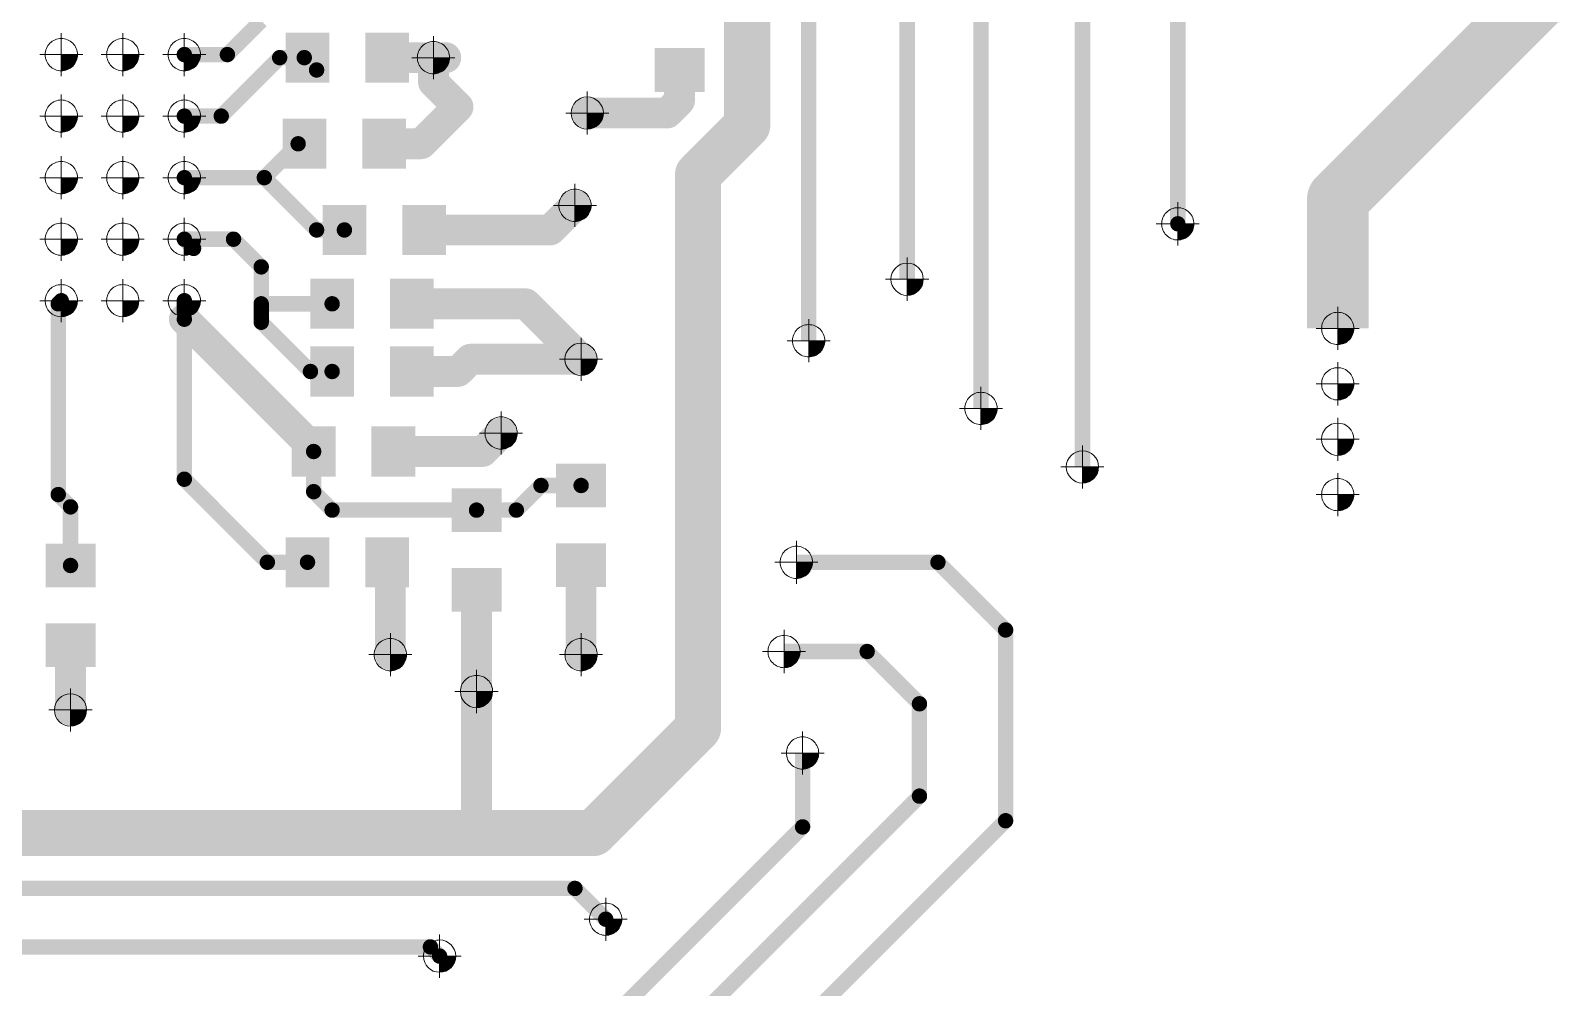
# Paper-space layout 'Layout1' of a CAD drawing. Header units: millimetres. Extents: x 0 to 841, y 0 to 594.
# Drawn here: x 455.56 to 505.17, y 156.51 to 187.61 of the extents above; entities that cross this region are included whole.
import ezdxf

# ---------------------------------------------------------------- set-up
doc = ezdxf.new("R2010")
doc.units = ezdxf.units.MM
for name, color, linetype in [('BottomLayer', 5, 'Continuous'), ('PDF _Геометрия', 7, 'Continuous'), ('PDF _Сплошная заливка', 7, 'Continuous')]:
    doc.layers.add(name, color=color, linetype=linetype)

psp = doc.layouts.get("Layout1")

# ---------------------------------------------------------------- hatches: boundary and pattern name
at = {"layer": 'PDF _Сплошная заливка', "transparency": 33554559}
for points in [[(457.0840673196012, 186.8247235328296, -0.1989191050336892), (456.9303285223136, 186.4534644451457), (456.9303285222263, 186.4534644452548, -0.1988800809289491), (456.5591399893706, 186.2997256477271), (456.5591399893706, 186.2997256478663), (456.5591399893706, 186.2997256478663), (456.5591399893706, 186.8247235328296), (456.5591399893706, 186.8247235328296)], [(459.084082780571, 186.8247221217286, -0.1989057183705496), (458.9302734283478, 186.4534630342629), (458.9302734284352, 186.4534630341601, -0.1988800822397079), (458.5590848956213, 186.2997242366324), (458.5590848956213, 186.2997242367716), (458.5590848956213, 186.2997242367716), (458.5590848956213, 186.8247221217286), (458.5590848956213, 186.8247221217286)], [(461.0840276868234, 186.8247221217286, -0.1987974347982191), (460.9302888892739, 186.4534630343066), (460.930288889434, 186.4534630341601, -0.1988982047938561), (460.5590298018301, 186.2997242370126), (460.5590298018301, 186.2997242367716), (460.5590298018301, 186.2997242367716), (460.5590298018301, 186.8247221217286), (460.5590298018301, 186.8247221217286)], [(469.1839245000933, 186.7246888934993, -0.4142084405988172), (468.6589266151436, 186.1996910088561), (468.6589266151436, 186.1996910085424), (468.6589266151436, 186.1996910085424), (468.6589266151436, 186.7246888934993), (468.6589266151436, 186.7246888934993)], [(457.0840673196012, 184.8247123051357, -0.4142137099142685), (456.5591399893706, 184.2997849750433), (456.5591399893706, 184.299784974926), (456.5591399893706, 184.299784974926), (456.5591399893706, 184.8247123051357), (456.5591399893706, 184.8247123051357)], [(459.084082780571, 184.8247108940419, -0.4141858732510322), (458.5590848956213, 184.2997835640369), (458.5590848956213, 184.2997835638322), (458.5590848956213, 184.2997835638322), (458.5590848956213, 184.8247108940419), (458.5590848956213, 184.8247108940419)], [(461.0840276868234, 184.8247108940419, -0.1988800822881388), (460.9302888894485, 184.453522361178), (460.930288889434, 184.4535223612135, -0.1990198699719453), (460.5590298018301, 184.2997835639341), (460.5590298018301, 184.2997835638322), (460.5590298018301, 184.2997835638322), (460.5590298018301, 184.8247108940419), (460.5590298018301, 184.8247108940419)], [(474.1836456561773, 184.9243003328999, -0.4141580436850159), (473.6586477712131, 184.3993024480957), (473.6586477712131, 184.3993024479429), (473.6586477712131, 184.3993024479429), (473.6586477712131, 184.9243003328999), (473.6586477712131, 184.9243003328999)], [(457.0840673196012, 182.82477163219, -0.4142362713113096), (456.5591399893706, 182.2997737474076), (456.5591399893706, 182.299773747233), (456.5591399893706, 182.299773747233), (456.5591399893706, 182.82477163219), (456.5591399893706, 182.82477163219)], [(459.084082780571, 182.8247702210953, -0.4142084407749645), (458.5590848956213, 182.2997723363139), (458.5590848956213, 182.2997723361383), (458.5590848956213, 182.2997723361383), (458.5590848956213, 182.8247702210953), (458.5590848956213, 182.8247702210953)], [(461.0840276868234, 182.8247702210953, -0.1988478175909254), (460.9302888892284, 182.4535111337097), (460.930288889434, 182.4535111335196, -0.1988982048396335), (460.5590298018301, 182.299772336182), (460.5590298018301, 182.2997723361383), (460.5590298018301, 182.2997723361383), (460.5590298018301, 182.8247702210953), (460.5590298018301, 182.8247702210953)], [(473.7838824501409, 181.9247907800097, -0.1988478173843441), (473.6301436526369, 181.5535316925294), (473.6301436527533, 181.5535316924276, -0.1988982039308547), (473.2588845651621, 181.3997928950972), (473.2588845651621, 181.3997928950381), (473.2588845651621, 181.3997928950381), (473.2588845651621, 181.9247907800097), (473.2588845651621, 181.9247907800097)], [(493.3837094158675, 181.3247917861032, -0.4142084407603148), (492.8587115308887, 180.7997939010153), (492.8587115308887, 180.7997939011326), (492.8587115308887, 180.7997939011326), (492.8587115308887, 181.3247917861032), (492.8587115308887, 181.3247917861032)], [(457.0840673196012, 180.8247702821706, -0.1990017660137054), (456.9303285221827, 180.4535817493794), (456.9303285222263, 180.4535817493358, -0.1989883848204103), (456.5591399893706, 180.2997723972063), (456.5591399893706, 180.2997723971991), (456.5591399893706, 180.2997723971991), (456.5591399893706, 180.8247702821706), (456.5591399893706, 180.8247702821706)], [(459.084082780571, 180.8247688710759, -0.1989883856282071), (458.9302734283769, 180.453580338322), (458.9302734284352, 180.4535803382338, -0.1989883857774217), (458.5590848956213, 180.2997709863018), (458.5590848956213, 180.2997709861044), (458.5590848956213, 180.2997709861044), (458.5590848956213, 180.8247688710759), (458.5590848956213, 180.8247688710759)], [(461.0840276868234, 180.8247688710759, -0.1988800820527127), (460.9302888895213, 180.4535803381465), (460.930288889434, 180.4535803382338, -0.1990065127329903), (460.5590298018301, 180.2997709861271), (460.5590298018301, 180.2997709861044), (460.5590298018301, 180.2997709861044), (460.5590298018301, 180.8247688710759), (460.5590298018301, 180.8247688710759)], [(484.5837683861096, 179.5248223207033, -0.4142588360175092), (484.0587705011599, 178.9998244355417), (484.0587705011599, 178.9998244357463), (484.0587705011599, 178.9998244357463), (484.0587705011599, 179.5248223207033), (484.0587705011599, 179.5248223207033)], [(457.0840673196012, 178.8248296092239, -0.4142362712758887), (456.5591399893706, 178.2998317237922), (456.5591399893706, 178.2998317242524), (456.5591399893706, 178.2998317242524), (456.5591399893706, 178.8248296092239), (456.5591399893706, 178.8248296092239)], [(459.084082780571, 178.8248281981293, -0.4142084403071853), (458.5590848956213, 178.2998303129313), (458.5590848956213, 178.2998303131577), (458.5590848956213, 178.2998303131577), (458.5590848956213, 178.8248281981293), (458.5590848956213, 178.8248281981293)], [(461.0840276868234, 178.8248281981293, -0.1988478166604887), (460.9302888892885, 178.4535691106636), (460.930288889434, 178.4535691105472, -0.1988982046828557), (460.5590298018301, 178.299830313195), (460.5590298018301, 178.2998303131577), (460.5590298018301, 178.2998303131577), (460.5590298018301, 178.8248281981293), (460.5590298018301, 178.8248281981293)], [(498.5835943939524, 177.9248261795198, -0.4142588360712859), (498.0585965089881, 177.3998282945483), (498.0585965089881, 177.3998282945628), (498.0585965089881, 177.3998282945628), (498.0585965089881, 177.9248261795198), (498.0585965089881, 177.9248261795198)], [(481.3838283142481, 177.5248110930167, -0.1989883850366352), (481.230018962156, 177.1536225601446), (481.2300189621124, 177.1536225601882, -0.198988385526993), (480.8588304292857, 176.9998132084108), (480.8588304292857, 176.9998132080524), (480.8588304292857, 176.9998132080524), (480.8588304292857, 177.5248110930167), (480.8588304292857, 177.5248110930167)], [(473.9839051626454, 176.9248374988089, -0.4142588356900664), (473.4589072776812, 176.3998396139101), (473.4589072776812, 176.3998396138519), (473.4589072776812, 176.3998396138519), (473.4589072776812, 176.9248374988089), (473.4589072776812, 176.9248374988089)], [(498.5835943939524, 176.1248672973494, -0.4142588365553251), (498.0585965089881, 175.5998694125161), (498.0585965089881, 175.5998694123779), (498.0585965089881, 175.5998694123779), (498.0585965089881, 176.1248672973494), (498.0585965089881, 176.1248672973494)], [(486.9837587173874, 175.3248272466668, -0.4141580431536646), (486.4587608324377, 174.7998293614116), (486.4587608324377, 174.7998293617099), (486.4587608324377, 174.7998293617099), (486.4587608324377, 175.3248272466668), (486.4587608324377, 175.3248272466668)], [(471.383680454624, 174.5244224279556, -0.1989883851286918), (471.2298711024155, 174.1532338951789), (471.2298711024882, 174.1532338951207, -0.1990017657137295), (470.8586825696307, 173.9994950977677), (470.8586825696307, 173.9994950977386), (470.8586825696307, 173.9994950977386), (470.8586825696307, 174.5244224279556), (470.8586825696307, 174.5244224279556)], [(498.5835943939524, 174.3248272772086, -0.4142084405575368), (498.0585965089881, 173.7998293923908), (498.0585965089881, 173.7998293922452), (498.0585965089881, 173.7998293922452), (498.0585965089881, 174.3248272772086), (498.0585965089881, 174.3248272772086)], [(490.2837454228952, 173.424847836123, -0.4141580432089789), (489.7587475379164, 172.8998499512105), (489.7587475379164, 172.8998499511596), (489.7587475379164, 172.8998499511596), (489.7587475379164, 173.424847836123), (489.7587475379164, 173.424847836123)], [(498.5835943939524, 172.5248585173701, -0.4142084407273409), (498.0585965089881, 171.9998606326914), (498.0585965089881, 171.9998606323985), (498.0585965089881, 171.9998606323985), (498.0585965089881, 172.5248585173701), (498.0585965089881, 172.5248585173701)], [(480.9837828891955, 170.3248753765753, -0.4141858729589165), (480.4588555589776, 169.7998774917202), (480.4588555589776, 169.7998774916038), (480.4588555589776, 169.7998774916038), (480.4588555589776, 170.3248753765753), (480.4588555589776, 170.3248753765753)], [(467.7839771766971, 167.324946022925, -0.198797435587496), (467.6302383792222, 166.9536869354376), (467.6302383793095, 166.9536869353421, -0.1988478174991369), (467.2589792917329, 166.7999481382818), (467.2589792917329, 166.7999481379608), (467.2589792917329, 166.7999481379608), (467.2589792917329, 167.324946022925), (467.2589792917329, 167.324946022925)], [(473.9839051626454, 167.3249439062835, -0.1987974356579817), (473.8301663652869, 166.953684818686), (473.8301663652578, 166.9536848187005, -0.198847817586301), (473.4589072776812, 166.7999460212829), (473.4589072776812, 166.799946021312), (473.4589072776812, 166.799946021312), (473.4589072776812, 167.3249439062835), (473.4589072776812, 167.3249439062835)], [(480.5838080189019, 167.4249651402039, -0.4142588362907225), (480.058810133954, 166.899967255407), (480.058810133954, 166.8999672552324), (480.058810133954, 166.8999672552324), (480.058810133954, 167.4249651402039), (480.058810133954, 167.4249651402039)], [(470.5839423782795, 166.1249790791886, -0.4142588362027566), (470.0589444932862, 165.5999811940561), (470.0589444932862, 165.5999811942171), (470.0589444932862, 165.5999811942171), (470.0589444932862, 166.1249790791886), (470.0589444932862, 166.1249790791886)], [(457.3840661110075, 165.5249666798706, -0.414258836408346), (456.8590682260433, 164.9999687948336), (456.8590682260433, 164.9999687949), (456.8590682260433, 164.9999687949), (456.8590682260433, 165.5249666798706), (456.8590682260433, 165.5249666798706)], [(481.1838056017127, 164.1249495072531, -0.1988800817798945), (481.0300668043105, 163.7537609744619), (481.0300668043396, 163.7537609744183, -0.198956113264407), (480.6588077167648, 163.5999516224134), (480.6588077167648, 163.5999516222825), (480.6588077167648, 163.5999516222825), (480.6588077167648, 164.1249495072531), (480.6588077167648, 164.1249495072531)], [(474.7838549032308, 158.7250523998506, -0.1989694848261877), (474.6301161057831, 158.3537933123413), (474.6301161058577, 158.3537933122758, -0.1988800817601752), (474.2589275730293, 158.2000545148645), (474.2589275730293, 158.2000545148864), (474.2589275730293, 158.2000545148864), (474.2589275730293, 158.7250523998506), (474.2589275730293, 158.7250523998506)], [(469.3839472126269, 157.5250692285214, -0.4142588358565322), (468.8589493276645, 157.0000713437109), (468.8589493276645, 157.0000713435508), (468.8589493276645, 157.0000713435508), (468.8589493276645, 157.5250692285214), (468.8589493276645, 157.5250692285214)]]:
    psp.add_hatch(color=7, dxfattribs=at).paths.add_polyline_path(points)

# ---------------------------------------------------------------- linework, layer by layer
at = {"layer": 'BottomLayer'}
for points, const_width in [([(533.6595920451177, 217.7254979517826), (498.0595921251183, 182.1254980317823)], 2.00000108), ([(484.0595947251181, 179.5254981517825), (484.0595947251181, 214.725493791782)], 0.499999), ([(486.4595950051184, 175.3254963917822), (486.4595950051184, 214.3254945917821)], 0.499999), ([(492.8595923651169, 181.3254996317825), (492.8595923651169, 213.9255004717822)], 0.499999), ([(489.7595934851174, 173.4255001917824), (489.7595934851174, 213.2254967917821)], 0.499999), ([(480.8595909651171, 177.5254970717821), (480.8595909651171, 211.9254993917827)], 0.499999), ([(478.8595949651185, 184.5255033917826), (478.8595949651185, 199.9254929117821)], 1.50000208), ([(463.0596011651173, 187.9255016717822), (461.9596033651173, 186.8255038717822)], 0.499999), ([(461.9596033651173, 186.8255038717822), (460.5596010851182, 186.8255038717822)], 0.499999), ([(469.0603511651184, 186.7255040717825), (467.1550006451175, 186.7255040717825)], 0.999998), ([(468.6595950451169, 185.9255107517826), (468.6595950451169, 186.7254989917825)], 0.999998), ([(469.0603460851175, 186.7254989917825), (468.6595950451169, 186.7254989917825)], 0.999998), ([(469.0603511651184, 186.7255040717825), (469.0603460851175, 186.7254989917825)], 0.999998), ([(463.6595999651176, 186.7255040717825), (461.759598685117, 184.8255027917827)], 0.499999), ([(464.4596034451183, 186.7255040717825), (463.6595999651176, 186.7255040717825)], 0.499999), ([(464.8596026451173, 186.3255048717826), (464.4596034451183, 186.7255040717825)], 0.499999), ([(476.6596044451176, 185.3255068717823), (476.6596044451176, 186.3255048717826)], 0.999998), ([(469.4596036051184, 185.1255021917829), (468.6595950451169, 185.9255107517826)], 0.999998), ([(469.4596036051184, 185.1255021917829), (468.2596060051178, 183.9255045917822)], 0.999998), ([(476.6596044451176, 185.3255068717823), (476.2591734451175, 184.9250758717823)], 0.999998), ([(461.759598685117, 184.8255027917827), (460.5596010851182, 184.8255027917827)], 0.499999), ([(476.2591734451175, 184.9250758717823), (473.6593208851186, 184.9250758717823)], 0.999998), ([(478.8595949651185, 184.5255033917826), (477.259593085118, 182.9255015117821)], 1.50000208), ([(464.259603845117, 183.9255045917822), (463.159600965118, 182.8255017117823)], 0.499999), ([(468.2596060051178, 183.9255045917822), (467.0596033251181, 183.9255045917822)], 0.999998), ([(477.259593085118, 164.9255019517829), (477.259593085118, 182.9255015117821)], 1.50000208), ([(463.159600965118, 182.8255017117823), (460.5596010851182, 182.8255017117823)], 0.499999), ([(464.8595975651183, 181.125505111782), (463.159600965118, 182.8255017117823)], 0.499999), ([(498.0595921251183, 177.9254962717829), (498.0595921251183, 182.1254980317823)], 2.00000108), ([(473.2596010851171, 181.9255035117828), (472.4596026851173, 181.125505111782)], 0.999998), ([(472.4596026851173, 181.125505111782), (468.3550033251172, 181.125505111782)], 0.999998), ([(465.7642033251173, 181.125505111782), (464.8595975651183, 181.125505111782)], 0.499999), ([(462.1595978851178, 180.8255057117828), (460.5596010851182, 180.8255057117828)], 0.499999), ([(460.8596055651174, 180.5255012317827), (460.5596010851182, 180.8255057117828)], 0.499999), ([(463.0596011651173, 179.9255024317823), (462.1595978851178, 180.8255057117828)], 0.499999), ([(463.0596011651173, 178.7255048317826), (463.0596011651173, 179.9255024317823)], 0.499999), ([(471.6595992051184, 178.7255048317826), (467.9550041251182, 178.7255048317826)], 0.999998), ([(473.4596006851184, 176.9255033517826), (471.6595992051184, 178.7255048317826)], 0.999998), ([(456.5596040051182, 178.8255046317824), (456.4596042051176, 178.7255048317826)], 0.499999), ([(456.4596042051176, 172.5255019917828), (456.4596042051176, 178.7255048317826)], 0.499999), ([(464.8119014451181, 173.9732054717821), (460.5596010851182, 178.225505831782)], 0.999998), ([(460.5596010851182, 178.4255054317825), (460.5596010851182, 178.8255046317824)], 0.499999), ([(463.0596011651173, 178.1255009517824), (463.0596011651173, 178.7255048317826)], 0.499999), ([(465.3642041251182, 178.7255048317826), (463.0596011651173, 178.7255048317826)], 0.499999), ([(460.5596010851182, 173.0255060717824), (460.5596010851182, 178.225505831782)], 0.499999), ([(464.659597965117, 176.5255041517827), (463.0596011651173, 178.1255009517824)], 0.499999), ([(469.8596028051174, 176.9255033517826), (469.4596036051184, 176.5255041517827)], 0.999998), ([(473.4596006851184, 176.9255033517826), (469.8596028051174, 176.9255033517826)], 0.999998), ([(465.3642041251182, 176.5255041517827), (464.659597965117, 176.5255041517827)], 0.499999), ([(469.4596036051184, 176.5255041517827), (467.9550041251182, 176.5255041517827)], 0.999998), ([(470.8593264851183, 174.5250966717828), (470.2597340851185, 173.9255042717829)], 0.999998), ([(464.7642002451171, 172.6209043917821), (464.7642002451171, 173.9255042717829)], 0.499999), ([(470.2597340851185, 173.9255042717829), (467.355000245117, 173.9255042717829)], 0.999998), ([(463.2596058451177, 170.3255013117829), (460.5596010851182, 173.0255060717824)], 0.499999), ([(456.8596034051184, 172.1255027917829), (456.4596042051176, 172.5255019917828)], 0.499999), ([(465.3641990451174, 172.0209055917827), (464.7642002451171, 172.6209043917821)], 0.499999), ([(472.1550058851185, 172.8209039917826), (471.3550074851169, 172.0209055917827)], 0.499999), ([(473.4596006851184, 172.8209039917826), (472.1550058851185, 172.8209039917826)], 0.499999), ([(456.8596034051184, 170.2209041117827), (456.8596034051184, 172.1255027917829)], 0.499999), ([(470.0596024051169, 172.0209055917827), (465.3641990451174, 172.0209055917827)], 0.499999), ([(471.3550074851169, 172.0209055917827), (470.0596024051169, 172.0209055917827)], 0.499999), ([(467.2596029251176, 170.2208990317828), (467.1550006451175, 170.3255013117829)], 0.999998), ([(467.2596029251176, 167.3255022317823), (467.2596029251176, 170.2208990317828)], 0.999998), ([(473.4596006851184, 167.3255022317823), (473.4596006851184, 170.2301039917826)], 0.999998), ([(464.5642006451176, 170.3255013117829), (463.2596058451177, 170.3255013117829)], 0.499999), ([(485.0595927251175, 170.3254962317821), (480.4595917651181, 170.3254962317821)], 0.499999), ([(487.2595934051183, 168.1254955517822), (485.0595927251175, 170.3254962317821)], 0.499999), ([(470.0596024051169, 166.1255046317825), (470.0596024051169, 169.4301055917828)], 0.999998), ([(487.2595934051183, 161.9254977917823), (487.2595934051183, 168.1254955517822)], 0.499999), ([(456.8596034051184, 167.6301041117828), (456.8595983251175, 167.6300990317829)], 0.999998), ([(456.8595983251175, 165.5254956717824), (456.8595983251175, 167.6300990317829)], 0.999998), ([(482.7595922451178, 167.425502031782), (480.0595925651173, 167.425502031782)], 0.499999), ([(484.4595939251171, 165.7255003517827), (482.7595922451178, 167.425502031782)], 0.499999), ([(470.0596024051169, 161.5255087517823), (470.0596024051169, 166.1255046317825)], 0.999998), ([(484.4595939251171, 162.7254961917821), (484.4595939251171, 165.7255003517827)], 0.499999), ([(477.259593085118, 164.9255019517829), (473.8595897251175, 161.5254985917824)], 1.50000208), ([(480.6595913651176, 161.7254931117829), (480.6595913651176, 164.1254984717822)], 0.499999), ([(484.4595939251171, 162.7254961917821), (475.059597485118, 153.3254997517821)], 0.499999), ([(470.0595922451171, 161.5254985917824), (440.0595912851181, 161.5254985917824)], 1.50000208), ([(473.8595897251175, 161.5254985917824), (470.0595922451171, 161.5254985917824)], 1.50000208), ([(470.0596024051169, 161.5255087517823), (470.0595922451171, 161.5254985917824)], 0.999998), ([(480.6595913651176, 161.7254931117829), (474.2595940051174, 155.3254957517826)], 0.499999), ([(487.2595934051183, 161.9254977917823), (476.4595946851182, 151.1254990717822)], 0.499999), ([(473.2595960051181, 159.7254971117824), (429.2595925651181, 159.7254971117824)], 0.499999), ([(474.2595940051174, 158.7254991117822), (473.2595960051181, 159.7254971117824)], 0.499999), ([(468.5595952451181, 157.8254958317827), (426.7595975651179, 157.8254958317827)], 0.499999), ([(468.8595946451182, 157.5254964317825), (468.5595952451181, 157.8254958317827)], 0.499999)]:
    psp.add_lwpolyline(points, dxfattribs=dict(at, const_width=const_width))
for points, const_width in [([(460.6845995651179, 186.8255038717822, -1), (460.4346026051185, 186.8255038717822, -1)], 0.24999696), ([(462.084601845117, 186.8255038717822, -1), (461.8346048851176, 186.8255038717822, -1)], 0.24999696), ([(462.084601845117, 186.8255038717822, -1), (461.8346048851176, 186.8255038717822, -1)], 0.24999696), ([(467.4049976051169, 186.7255040717825, -1), (466.9050036851181, 186.7255040717825, -1)], 0.499999), ([(468.9095920051182, 186.7254989917825, -1), (468.4095980851175, 186.7254989917825, -1)], 0.499999), ([(468.9095920051182, 186.7254989917825, -1), (468.4095980851175, 186.7254989917825, -1)], 0.499999), ([(469.310343045117, 186.7254989917825, -1), (468.8103491251181, 186.7254989917825, -1)], 0.499999), ([(469.310343045117, 186.7254989917825, -1), (468.8103491251181, 186.7254989917825, -1)], 0.499999), ([(469.3103481251178, 186.7255040717825, -1), (468.8103542051172, 186.7255040717825, -1)], 0.499999), ([(469.3103481251178, 186.7255040717825, -1), (468.8103542051172, 186.7255040717825, -1)], 0.499999), ([(463.7845984451174, 186.7255040717825, -1), (463.5346014851179, 186.7255040717825, -1)], 0.24999696), ([(463.7845984451174, 186.7255040717825, -1), (463.5346014851179, 186.7255040717825, -1)], 0.24999696), ([(464.584601925118, 186.7255040717825, -1), (464.3346049651186, 186.7255040717825, -1)], 0.24999696), ([(464.584601925118, 186.7255040717825, -1), (464.3346049651186, 186.7255040717825, -1)], 0.24999696), ([(464.984601125117, 186.3255048717826, -1), (464.7346041651176, 186.3255048717826, -1)], 0.24999696), ([(476.909601405117, 186.3255048717826, -1), (476.4096074851182, 186.3255048717826, -1)], 0.499999), ([(468.9095920051182, 185.9255107517826, -1), (468.4095980851175, 185.9255107517826, -1)], 0.499999), ([(468.9095920051182, 185.9255107517826, -1), (468.4095980851175, 185.9255107517826, -1)], 0.499999), ([(469.7096005651179, 185.1255021917829, -1), (469.2096066451172, 185.1255021917829, -1)], 0.499999), ([(469.7096005651179, 185.1255021917829, -1), (469.2096066451172, 185.1255021917829, -1)], 0.499999), ([(476.909601405117, 185.3255068717823, -1), (476.4096074851182, 185.3255068717823, -1)], 0.499999), ([(476.909601405117, 185.3255068717823, -1), (476.4096074851182, 185.3255068717823, -1)], 0.499999), ([(460.6845995651179, 184.8255027917827, -1), (460.4346026051185, 184.8255027917827, -1)], 0.24999696), ([(461.8845971651185, 184.8255027917827, -1), (461.6346002051173, 184.8255027917827, -1)], 0.24999696), ([(461.8845971651185, 184.8255027917827, -1), (461.6346002051173, 184.8255027917827, -1)], 0.24999696), ([(473.909317845118, 184.9250758717823, -1), (473.4093239251174, 184.9250758717823, -1)], 0.499999), ([(476.5091704051169, 184.9250758717823, -1), (476.0091764851181, 184.9250758717823, -1)], 0.499999), ([(476.5091704051169, 184.9250758717823, -1), (476.0091764851181, 184.9250758717823, -1)], 0.499999), ([(479.2345954851185, 184.5255033917826, -1), (478.4845944451185, 184.5255033917826, -1)], 0.75000104), ([(479.2345954851185, 184.5255033917826, -1), (478.4845944451185, 184.5255033917826, -1)], 0.75000104), ([(464.3846023251185, 183.9255045917822, -1), (464.1346053651173, 183.9255045917822, -1)], 0.24999696), ([(467.3096002851175, 183.9255045917822, -1), (466.8096063651169, 183.9255045917822, -1)], 0.499999), ([(468.5096029651172, 183.9255045917822, -1), (468.0096090451184, 183.9255045917822, -1)], 0.499999), ([(468.5096029651172, 183.9255045917822, -1), (468.0096090451184, 183.9255045917822, -1)], 0.499999), ([(477.634593605118, 182.9255015117821, -1), (476.8845925651181, 182.9255015117821, -1)], 0.75000104), ([(477.634593605118, 182.9255015117821, -1), (476.8845925651181, 182.9255015117821, -1)], 0.75000104), ([(460.6845995651179, 182.8255017117823, -1), (460.4346026051185, 182.8255017117823, -1)], 0.24999696), ([(463.2845994451177, 182.8255017117823, -1), (463.0346024851183, 182.8255017117823, -1)], 0.24999696), ([(463.2845994451177, 182.8255017117823, -1), (463.0346024851183, 182.8255017117823, -1)], 0.24999696), ([(463.2845994451177, 182.8255017117823, -1), (463.0346024851183, 182.8255017117823, -1)], 0.24999696), ([(498.559591125118, 182.1254980317823, -1), (497.5595931251169, 182.1254980317823, -1)], 0.999998), ([(498.559591125118, 182.1254980317823, -1), (497.5595931251169, 182.1254980317823, -1)], 0.999998), ([(473.5095980451183, 181.9255035117828, -1), (473.0096041251177, 181.9255035117828, -1)], 0.499999), ([(468.6050002851184, 181.125505111782, -1), (468.1050063651178, 181.125505111782, -1)], 0.499999), ([(472.7095996451185, 181.125505111782, -1), (472.2096057251179, 181.125505111782, -1)], 0.499999), ([(472.7095996451185, 181.125505111782, -1), (472.2096057251179, 181.125505111782, -1)], 0.499999), ([(492.9845908451184, 181.3254996317825, -1), (492.7345938851172, 181.3254996317825, -1)], 0.24999696), ([(464.984596045118, 181.125505111782, -1), (464.7345990851186, 181.125505111782, -1)], 0.24999696), ([(464.984596045118, 181.125505111782, -1), (464.7345990851186, 181.125505111782, -1)], 0.24999696), ([(465.889201805117, 181.125505111782, -1), (465.6392048451175, 181.125505111782, -1)], 0.24999696), ([(460.6845995651179, 180.8255057117828, -1), (460.4346026051185, 180.8255057117828, -1)], 0.24999696), ([(460.6845995651179, 180.8255057117828, -1), (460.4346026051185, 180.8255057117828, -1)], 0.24999696), ([(460.9846040451171, 180.5255012317827, -1), (460.7346070851177, 180.5255012317827, -1)], 0.24999696), ([(462.2845963651175, 180.8255057117828, -1), (462.0345994051181, 180.8255057117828, -1)], 0.24999696), ([(462.2845963651175, 180.8255057117828, -1), (462.0345994051181, 180.8255057117828, -1)], 0.24999696), ([(463.184599645117, 179.9255024317823, -1), (462.9346026851176, 179.9255024317823, -1)], 0.24999696), ([(463.184599645117, 179.9255024317823, -1), (462.9346026851176, 179.9255024317823, -1)], 0.24999696), ([(468.2050010851176, 178.7255048317826, -1), (467.705007165117, 178.7255048317826, -1)], 0.499999), ([(471.9095961651178, 178.7255048317826, -1), (471.4096022451172, 178.7255048317826, -1)], 0.499999), ([(471.9095961651178, 178.7255048317826, -1), (471.4096022451172, 178.7255048317826, -1)], 0.499999), ([(456.5846026851173, 178.7255048317826, -1), (456.3346057251179, 178.7255048317826, -1)], 0.24999696), ([(456.5846026851173, 178.7255048317826, -1), (456.3346057251179, 178.7255048317826, -1)], 0.24999696), ([(456.6846024851179, 178.8255046317824, -1), (456.4346055251185, 178.8255046317824, -1)], 0.24999696), ([(460.8095980451176, 178.225505831782, -1), (460.3096041251169, 178.225505831782, -1)], 0.499999), ([(460.6845995651179, 178.8255046317824, -1), (460.4346026051185, 178.8255046317824, -1)], 0.24999696), ([(460.6845995651179, 178.4255054317825, -1), (460.4346026051185, 178.4255054317825, -1)], 0.24999696), ([(463.184599645117, 178.7255048317826, -1), (462.9346026851176, 178.7255048317826, -1)], 0.24999696), ([(463.184599645117, 178.7255048317826, -1), (462.9346026851176, 178.7255048317826, -1)], 0.24999696), ([(463.184599645117, 178.7255048317826, -1), (462.9346026851176, 178.7255048317826, -1)], 0.24999696), ([(465.489202605118, 178.7255048317826, -1), (465.2392056451185, 178.7255048317826, -1)], 0.24999696), ([(460.6845995651179, 178.225505831782, -1), (460.4346026051185, 178.225505831782, -1)], 0.24999696), ([(463.184599645117, 178.1255009517824, -1), (462.9346026851176, 178.1255009517824, -1)], 0.24999696), ([(463.184599645117, 178.1255009517824, -1), (462.9346026851176, 178.1255009517824, -1)], 0.24999696), ([(470.1095997651187, 176.9255033517826, -1), (469.609605845118, 176.9255033517826, -1)], 0.499999), ([(470.1095997651187, 176.9255033517826, -1), (469.609605845118, 176.9255033517826, -1)], 0.499999), ([(473.7095976451178, 176.9255033517826, -1), (473.2096037251172, 176.9255033517826, -1)], 0.499999), ([(473.7095976451178, 176.9255033517826, -1), (473.2096037251172, 176.9255033517826, -1)], 0.499999), ([(464.7845964451185, 176.5255041517827, -1), (464.5345994851173, 176.5255041517827, -1)], 0.24999696), ([(464.7845964451185, 176.5255041517827, -1), (464.5345994851173, 176.5255041517827, -1)], 0.24999696), ([(465.489202605118, 176.5255041517827, -1), (465.2392056451185, 176.5255041517827, -1)], 0.24999696), ([(468.2050010851176, 176.5255041517827, -1), (467.705007165117, 176.5255041517827, -1)], 0.499999), ([(469.7096005651179, 176.5255041517827, -1), (469.2096066451172, 176.5255041517827, -1)], 0.499999), ([(469.7096005651179, 176.5255041517827, -1), (469.2096066451172, 176.5255041517827, -1)], 0.499999), ([(471.1093234451178, 174.5250966717828, -1), (470.6093295251171, 174.5250966717828, -1)], 0.499999), ([(465.0618984051175, 173.9732054717821, -1), (464.5619044851169, 173.9732054717821, -1)], 0.499999), ([(464.8891987251186, 173.9255042717829, -1), (464.6392017651174, 173.9255042717829, -1)], 0.24999696), ([(467.6049972051183, 173.9255042717829, -1), (467.1050032851176, 173.9255042717829, -1)], 0.499999), ([(470.5097310451179, 173.9255042717829, -1), (470.0097371251172, 173.9255042717829, -1)], 0.499999), ([(470.5097310451179, 173.9255042717829, -1), (470.0097371251172, 173.9255042717829, -1)], 0.499999), ([(460.6845995651179, 173.0255060717824, -1), (460.4346026051185, 173.0255060717824, -1)], 0.24999696), ([(460.6845995651179, 173.0255060717824, -1), (460.4346026051185, 173.0255060717824, -1)], 0.24999696), ([(456.5846026851173, 172.5255019917828, -1), (456.3346057251179, 172.5255019917828, -1)], 0.24999696), ([(456.5846026851173, 172.5255019917828, -1), (456.3346057251179, 172.5255019917828, -1)], 0.24999696), ([(464.8891987251186, 172.6209043917821, -1), (464.6392017651174, 172.6209043917821, -1)], 0.24999696), ([(464.8891987251186, 172.6209043917821, -1), (464.6392017651174, 172.6209043917821, -1)], 0.24999696), ([(472.2800043651182, 172.8209039917826, -1), (472.030007405117, 172.8209039917826, -1)], 0.24999696), ([(472.2800043651182, 172.8209039917826, -1), (472.030007405117, 172.8209039917826, -1)], 0.24999696), ([(473.5845991651181, 172.8209039917826, -1), (473.3346022051169, 172.8209039917826, -1)], 0.24999696), ([(456.9846018851181, 172.1255027917829, -1), (456.7346049251187, 172.1255027917829, -1)], 0.24999696), ([(456.9846018851181, 172.1255027917829, -1), (456.7346049251187, 172.1255027917829, -1)], 0.24999696), ([(465.4891975251171, 172.0209055917827, -1), (465.2392005651177, 172.0209055917827, -1)], 0.24999696), ([(465.4891975251171, 172.0209055917827, -1), (465.2392005651177, 172.0209055917827, -1)], 0.24999696), ([(470.1846008851185, 172.0209055917827, -1), (469.9346039251172, 172.0209055917827, -1)], 0.24999696), ([(470.1846008851185, 172.0209055917827, -1), (469.9346039251172, 172.0209055917827, -1)], 0.24999696), ([(471.4800059651184, 172.0209055917827, -1), (471.2300090051172, 172.0209055917827, -1)], 0.24999696), ([(471.4800059651184, 172.0209055917827, -1), (471.2300090051172, 172.0209055917827, -1)], 0.24999696), ([(467.4049976051169, 170.3255013117829, -1), (466.9050036851181, 170.3255013117829, -1)], 0.499999), ([(467.509599885117, 170.2208990317828, -1), (467.0096059651182, 170.2208990317828, -1)], 0.499999), ([(467.509599885117, 170.2208990317828, -1), (467.0096059651182, 170.2208990317828, -1)], 0.499999), ([(473.7095976451178, 170.2301039917826, -1), (473.2096037251172, 170.2301039917826, -1)], 0.499999), ([(456.9846018851181, 170.2209041117827, -1), (456.7346049251187, 170.2209041117827, -1)], 0.24999696), ([(463.3846043251174, 170.3255013117829, -1), (463.134607365118, 170.3255013117829, -1)], 0.24999696), ([(463.3846043251174, 170.3255013117829, -1), (463.134607365118, 170.3255013117829, -1)], 0.24999696), ([(464.6891991251173, 170.3255013117829, -1), (464.4392021651179, 170.3255013117829, -1)], 0.24999696), ([(485.1845912051172, 170.3254962317821, -1), (484.9345942451178, 170.3254962317821, -1)], 0.24999696), ([(485.1845912051172, 170.3254962317821, -1), (484.9345942451178, 170.3254962317821, -1)], 0.24999696), ([(470.3095993651182, 169.4301055917828, -1), (469.8096054451175, 169.4301055917828, -1)], 0.499999), ([(487.384591885118, 168.1254955517822, -1), (487.1345949251186, 168.1254955517822, -1)], 0.24999696), ([(487.384591885118, 168.1254955517822, -1), (487.1345949251186, 168.1254955517822, -1)], 0.24999696), ([(457.1095952851169, 167.6300990317829, -1), (456.6096013651181, 167.6300990317829, -1)], 0.499999), ([(457.1095952851169, 167.6300990317829, -1), (456.6096013651181, 167.6300990317829, -1)], 0.499999), ([(457.1096003651178, 167.6301041117828, -1), (456.6096064451172, 167.6301041117828, -1)], 0.499999), ([(467.509599885117, 167.3255022317823, -1), (467.0096059651182, 167.3255022317823, -1)], 0.499999), ([(473.7095976451178, 167.3255022317823, -1), (473.2096037251172, 167.3255022317823, -1)], 0.499999), ([(482.8845907251175, 167.425502031782, -1), (482.6345937651181, 167.425502031782, -1)], 0.24999696), ([(482.8845907251175, 167.425502031782, -1), (482.6345937651181, 167.425502031782, -1)], 0.24999696), ([(470.3095993651182, 166.1255046317825, -1), (469.8096054451175, 166.1255046317825, -1)], 0.499999), ([(470.3095993651182, 166.1255046317825, -1), (469.8096054451175, 166.1255046317825, -1)], 0.499999), ([(457.1095952851169, 165.5254956717824, -1), (456.6096013651181, 165.5254956717824, -1)], 0.499999), ([(484.5845924051187, 165.7255003517827, -1), (484.3345954451174, 165.7255003517827, -1)], 0.24999696), ([(484.5845924051187, 165.7255003517827, -1), (484.3345954451174, 165.7255003517827, -1)], 0.24999696), ([(477.634593605118, 164.9255019517829, -1), (476.8845925651181, 164.9255019517829, -1)], 0.75000104), ([(477.634593605118, 164.9255019517829, -1), (476.8845925651181, 164.9255019517829, -1)], 0.75000104), ([(484.5845924051187, 162.7254961917821, -1), (484.3345954451174, 162.7254961917821, -1)], 0.24999696), ([(484.5845924051187, 162.7254961917821, -1), (484.3345954451174, 162.7254961917821, -1)], 0.24999696), ([(470.434592765117, 161.5254985917824, -1), (469.6845917251171, 161.5254985917824, -1)], 0.75000104), ([(470.434592765117, 161.5254985917824, -1), (469.6845917251171, 161.5254985917824, -1)], 0.75000104), ([(474.2345902451175, 161.5254985917824, -1), (473.4845892051176, 161.5254985917824, -1)], 0.75000104), ([(474.2345902451175, 161.5254985917824, -1), (473.4845892051176, 161.5254985917824, -1)], 0.75000104), ([(470.3095892051183, 161.5254985917824, -1), (469.8095952851177, 161.5254985917824, -1)], 0.499999), ([(470.3095993651182, 161.5255087517823, -1), (469.8096054451175, 161.5255087517823, -1)], 0.499999), ([(470.3095993651182, 161.5255087517823, -1), (469.8096054451175, 161.5255087517823, -1)], 0.499999), ([(480.7845898451174, 161.7254931117829, -1), (480.5345928851179, 161.7254931117829, -1)], 0.24999696), ([(480.7845898451174, 161.7254931117829, -1), (480.5345928851179, 161.7254931117829, -1)], 0.24999696), ([(487.384591885118, 161.9254977917823, -1), (487.1345949251186, 161.9254977917823, -1)], 0.24999696), ([(487.384591885118, 161.9254977917823, -1), (487.1345949251186, 161.9254977917823, -1)], 0.24999696), ([(473.3845944851178, 159.7254971117824, -1), (473.1345975251184, 159.7254971117824, -1)], 0.24999696), ([(473.3845944851178, 159.7254971117824, -1), (473.1345975251184, 159.7254971117824, -1)], 0.24999696), ([(474.3845924851171, 158.7254991117822, -1), (474.1345955251177, 158.7254991117822, -1)], 0.24999696), ([(468.6845937251178, 157.8254958317827, -1), (468.4345967651184, 157.8254958317827, -1)], 0.24999696), ([(468.6845937251178, 157.8254958317827, -1), (468.4345967651184, 157.8254958317827, -1)], 0.24999696), ([(468.984593125118, 157.5254964317825, -1), (468.7345961651185, 157.5254964317825, -1)], 0.24999696)]:
    psp.add_lwpolyline(points, format="xyb", close=True, dxfattribs=dict(at, const_width=const_width))
for points in [[(463.8530006451178, 187.5383040717822), (465.2754006451173, 187.5383040717822), (463.8530006451178, 185.9127040717828), (465.2754006451173, 185.9127040717828)], [(466.4438006451178, 187.5383040717822), (467.8662006451173, 187.5383040717822), (466.4438006451178, 185.9127040717828), (467.8662006451173, 185.9127040717828)], [(477.4724044451173, 187.0367048717823), (477.4724044451173, 185.6143048717828), (475.8468044451179, 187.0367048717823), (475.8468044451179, 185.6143048717828)], [(463.7576033251185, 184.7383045917828), (465.1800033251179, 184.7383045917828), (463.7576033251185, 183.1127045917825), (465.1800033251179, 183.1127045917825)], [(466.3484033251184, 184.7383045917828), (467.7708033251179, 184.7383045917828), (466.3484033251184, 183.1127045917825), (467.7708033251179, 183.1127045917825)], [(465.0530033251175, 181.9383051117826), (466.475403325117, 181.9383051117826), (465.0530033251175, 180.3127051117823), (466.475403325117, 180.3127051117823)], [(467.6438033251175, 181.9383051117826), (469.0662033251169, 181.9383051117826), (467.6438033251175, 180.3127051117823), (469.0662033251169, 180.3127051117823)], [(464.6530041251185, 179.5383048317823), (466.075404125118, 179.5383048317823), (464.6530041251185, 177.9127048317829), (466.075404125118, 177.9127048317829)], [(467.2438041251185, 179.5383048317823), (468.6662041251179, 179.5383048317823), (467.2438041251185, 177.9127048317829), (468.6662041251179, 177.9127048317829)], [(464.6530041251185, 177.3383041517824), (466.075404125118, 177.3383041517824), (464.6530041251185, 175.7127041517821), (466.075404125118, 175.7127041517821)], [(467.2438041251185, 177.3383041517824), (468.6662041251179, 177.3383041517824), (467.2438041251185, 175.7127041517821), (468.6662041251179, 175.7127041517821)], [(464.0530002451173, 174.7383042717826), (465.4754002451186, 174.7383042717826), (464.0530002451173, 173.1127042717823), (465.4754002451186, 173.1127042717823)], [(466.6438002451173, 174.7383042717826), (468.0662002451186, 174.7383042717826), (466.6438002451173, 173.1127042717823), (468.0662002451186, 173.1127042717823)], [(474.2724006851181, 173.5321039917823), (474.2724006851181, 172.1097039917828), (472.6468006851169, 173.5321039917823), (472.6468006851169, 172.1097039917828)], [(470.8724024051185, 172.7321055917825), (470.8724024051185, 171.3097055917821), (469.2468024051173, 172.7321055917825), (469.2468024051173, 171.3097055917821)], [(457.6724034051181, 170.9321041117825), (457.6724034051181, 169.5097041117821), (456.0468034051187, 170.9321041117825), (456.0468034051187, 169.5097041117821)], [(463.8530006451178, 171.1383013117826), (465.2754006451173, 171.1383013117826), (463.8530006451178, 169.5127013117823), (465.2754006451173, 169.5127013117823)], [(466.4438006451178, 171.1383013117826), (467.8662006451173, 171.1383013117826), (466.4438006451178, 169.5127013117823), (467.8662006451173, 169.5127013117823)], [(474.2724006851181, 170.9413039917823), (474.2724006851181, 169.5189039917829), (472.6468006851169, 170.9413039917823), (472.6468006851169, 169.5189039917829)], [(470.8724024051185, 170.1413055917825), (470.8724024051185, 168.7189055917821), (469.2468024051173, 170.1413055917825), (469.2468024051173, 168.7189055917821)], [(457.6724034051181, 168.3413041117825), (457.6724034051181, 166.9189041117822), (456.0468034051187, 168.3413041117825), (456.0468034051187, 166.9189041117822)]]:
    psp.add_solid(points, dxfattribs=at)
at = {"layer": 'PDF _Геометрия', "lineweight": 9}
for points in [[(456.0339304401637, 186.8247235328296, -0.4143145160735218), (456.5588577703834, 187.3496508628865, -0.4143145161077234), (457.0837851007741, 186.8247235328296, -0.4143145161007221), (456.5588577703834, 186.2997962026062, -0.4143145160662686)], [(458.0341575653906, 186.8247221217286, -0.4143145163246205), (458.5590848956213, 187.3496494520111, -0.414314515950667), (459.0840122258683, 186.8247221217286, -0.4143145162252891), (458.5590848956213, 186.2997947914525, -0.4143145158461982)], [(460.0343846906303, 186.8247221217286, -0.4143145161517477), (460.5593120208318, 187.3496494520693, -0.4143145164990549), (461.0842393508751, 186.8247221217286, -0.4143145163971548), (460.5593120208318, 186.299794791497, -0.4143145160496964)], [(468.1340698396757, 186.7249005577466, -0.414314516178545), (468.65899716989, 187.2498278879927, -0.4143145162533459), (469.1839244997295, 186.7249005577466, -0.4143145161950164), (468.65899716989, 186.1999732275523, -0.414314516120266)], [(456.0339304401637, 184.8249945241311, -0.4143145160592669), (456.5588577703834, 185.3499218544363, -0.4143145160937203), (457.0837851005413, 184.8249945241311, -0.4143145161149769), (456.5588577703834, 184.3000671941406, -0.4143145164569451)], [(458.0341575653906, 184.8249931130373, -0.4143145159339944), (458.5590848956213, 185.3499204432834, -0.414314516312985), (459.0840122259119, 184.8249931130373, -0.4143145162394435), (458.5590848956213, 184.3000657829886, -0.4143145166132459)], [(460.0343846906303, 184.8249931130373, -0.4143145161375935), (460.5593120208318, 185.3499204430497, -0.4143145161084789), (461.0842393509315, 184.8249931130373, -0.4143145160347362), (460.5593120208318, 184.3000657827621, -0.4143145156872274)], [(473.1335793315025, 184.9246531066489, -0.413810573548157), (473.6585066617204, 185.4495804367049, -0.413810573724642), (474.1834339922439, 184.9246531066489, -0.4140361066054627), (473.6585066617204, 184.3990202289475, -0.4140361064289793)], [(456.0339304401637, 182.8245599679409, -0.4143145164765898), (456.5588577703834, 183.3494872980633, -0.4143145161343191), (457.0837851004521, 182.8245599679409, -0.4143145160742269), (456.5588577703834, 182.2996326374902, -0.4143145164163461)], [(458.0341575653906, 182.8245585568608, -0.4143145163512166), (458.5590848956213, 183.3494858869105, -0.4143145156007403), (459.0840122258246, 182.8245585568608, -0.4143145161986935), (458.5590848956213, 182.2996312263373, -0.4143145158195013)], [(460.0343846906303, 182.8245585568608, -0.4143145161781925), (460.5593120208318, 183.3494858869541, -0.4143145165258523), (461.084239351108, 182.8245585568608, -0.4143145163707102), (460.5593120208318, 182.2996312263964, -0.4143145160231005)], [(472.7342394539478, 181.9248613347642, -0.4143145164625365), (473.2591667841493, 182.4497886648784, -0.4143145159335407), (473.7840941142817, 181.9248613347642, -0.4143145160804226), (473.2591667841493, 181.3999340043207, -0.4143145158566246)], [(492.33364309118, 181.3245801218551, -0.4143145163687457), (492.8585704214106, 181.8495074522622, -0.4143145161192583), (493.3834977515266, 181.3245801218551, -0.4143145161652974), (492.8585704214106, 180.7996527917036, -0.4143145164147846)], [(456.0339304401637, 180.8248408369178, -0.4143145161295845), (456.5588577703834, 181.3497681669157, -0.4143145161638367), (457.0837851008469, 180.8248408369178, -0.4143145160446088), (456.5588577703834, 180.2999135066272, -0.4143145160103565)], [(458.0341575653906, 180.8248394258232, -0.4143145160042113), (458.5590848956213, 181.3497667557628, -0.4143145160067297), (459.084012225941, 180.8248394258232, -0.4143145161691258), (458.5590848956213, 180.2999120954743, -0.414314516166406)], [(460.0343846906303, 180.8248394258232, -0.4143145162079114), (460.5593120208318, 181.3497667560911, -0.4143145158022238), (461.0842393509315, 180.8248394258232, -0.4143145163410918), (460.5593120208318, 180.2999120955189, -0.4143145159933816)], [(483.5340548351701, 179.5244695469679, -0.4140361063626203), (484.0589821653862, 180.050102424662, -0.41403610670995), (484.5839094955004, 179.5244695469679, -0.41381057395446), (484.0589821653862, 178.9995422169192, -0.4138105736071698)], [(456.0339304401637, 178.8251118282266, -0.4143145161155813), (456.5588577703834, 179.3500391584581, -0.4143145161497327), (457.0837851005849, 178.8251118282266, -0.4140361065402444), (456.5588577703834, 178.2994789504961, -0.4140361065058978)], [(458.0341575653906, 178.8251104171246, -0.4143145159900068), (458.5590848956213, 179.3500377473053, -0.4143145163692492), (459.0840122259847, 178.8251104171246, -0.4140361066645949), (458.5590848956213, 178.2994775395615, -0.414036106661992)], [(460.0343846906303, 178.8251104171246, -0.4143145161937066), (460.5593120208318, 179.3500377470715, -0.4143145161645921), (461.084239350977, 178.8251104171246, -0.4140361064603749), (460.5593120208318, 178.2994775393351, -0.4140361064891552)], [(497.5335280692921, 177.924685070018, -0.4143145162351116), (498.0584553994936, 178.4496124002277, -0.4143145158809536), (498.5833827296533, 177.924685070018, -0.4143145160410827), (498.0584553994936, 177.3997577400429, -0.4143145159619506)], [(480.3336914348124, 177.5247405382621, -0.4143145163155036), (480.858618765043, 178.0496678685519, -0.4143145164129209), (481.3835460949972, 177.5247405382621, -0.4143145162685075), (480.858618765043, 176.9998132079651, -0.4143145161710902)], [(472.9339093927333, 176.9244847250735, -0.4140361060144417), (473.4588367229367, 177.4501176027458, -0.414036106778327), (473.9837640532837, 176.9244847250735, -0.4138105735556972), (473.4588367229367, 176.3995573948347, -0.4138105731673393)], [(497.5335280692921, 176.1245850783459, -0.4143145163634566), (498.0584553994936, 176.6495124083882, -0.4143145160660163), (498.5833827298716, 176.1245850783459, -0.4143145162316862), (498.0584553994936, 175.5996577483481, -0.4143145161527551)], [(485.9336218379481, 175.3246861371805, -0.414314516359024), (486.4585491681805, 175.8496134673102, -0.4143145162515322), (486.983476498222, 175.3246861371805, -0.4143145161777894), (486.4585491681805, 174.7997588067516, -0.4143145159088088)], [(470.33396690367, 174.5247046469518, -0.414314516356808), (470.8588942338861, 175.0496319774608, -0.4143145161871584), (471.3838215641331, 174.5247046469518, -0.4143145156400801), (470.8588942338861, 173.9997773167485, -0.4143145161864029)], [(497.5335280692921, 174.3251800509439, -0.413810573788581), (498.0584553994936, 174.8501073811246, -0.4138105734331475), (498.5833827296824, 174.3251800509439, -0.4140361066021921), (498.0584553994936, 173.7995471732344, -0.4140361064653817)], [(489.2334674339486, 173.4247772813757, -0.4138105736362236), (489.758394764181, 173.9497046118419, -0.4140361062670548), (490.2840276421007, 173.4247772813757, -0.4140361064585296), (489.758394764181, 172.8998499510641, -0.413810573827839)], [(497.5335280692921, 172.5250701816109, -0.4143145165611626), (498.0584553994936, 173.0499975116014, -0.4143145162045363), (498.5833827298716, 172.5250701816109, -0.4143145165270614), (498.0584553994936, 172.0001428513794, -0.4143145160125226)], [(479.9336460097725, 170.3250164860616, -0.4143145157930566), (480.4585733399886, 170.8499438164687, -0.4143145155046827), (480.9835006701646, 170.3250164860616, -0.4143145162040833), (480.4585733399886, 169.80008915575, -0.414314516115783)], [(466.7342636257558, 167.3250871324114, -0.4143145161952179), (467.2591909559901, 167.8500144624828, -0.4143145162319885), (467.7841182865409, 167.3250871324114, -0.4143145165548156), (467.2591909559901, 166.8001598023335, -0.4143145161415729)], [(472.9339093927333, 167.3250850157698, -0.4143145161755227), (473.4588367229367, 167.8500123458404, -0.4143145161875109), (473.9837640534311, 167.3250850157698, -0.4143145159909638), (473.4588367229367, 166.8001576855528, -0.4143145159789253)], [(479.5336005847198, 167.4248945854567, -0.4143145160246117), (480.0585279149504, 167.9498219156445, -0.4140361066941787), (480.5841607927246, 167.4248945854567, -0.4140361063980336), (480.0585279149504, 166.8999672551733, -0.4143145157276752)], [(469.5338760535919, 166.1252612981768, -0.414314516082387), (470.0588033837917, 166.6501886284147, -0.4143145160560932), (470.5837307137476, 166.1252612981768, -0.4140361062316663), (470.0588033837917, 165.5996284204163, -0.4140361066337385)], [(456.3337881220918, 165.5249666798706, -0.4140361066404834), (456.8594209997932, 166.049894010154, -0.4138105739371683), (457.3843483297765, 165.5249666798706, -0.4138105735003036), (456.8594209997932, 165.0000393495226, -0.4140361064554071)], [(480.1340214960269, 164.1248083977595, -0.4143145158857391), (480.6589488262593, 164.6497357282684, -0.414314516195016), (481.1838761562408, 164.1248083977595, -0.4143145160082912), (480.6589488262593, 163.5998810676298, -0.4143145164520593)], [(473.7340002428259, 158.7251935093442, -0.4143145163959964), (474.2589275730293, 159.2501208396485, -0.4143145164707465), (474.7838549031417, 158.7251935093442, -0.4143145161849422), (474.2589275730293, 158.200266179069, -0.4143145157336693)], [(468.3337397784594, 157.5253514475168, -0.4143145160663692), (468.8586671086773, 158.0502787780994, -0.4140361061836615), (469.3842999865369, 157.5253514475168, -0.4137583893095178), (468.8586671086773, 156.9997185696326, -0.4140361064929403)]]:
    psp.add_lwpolyline(points, format="xyb", close=True, dxfattribs=at)
for points in [[(456.5588577703834, 186.1248204258715), (456.5588577703834, 187.5246266397886)], [(458.5590848956213, 186.1248190147768), (458.5590848956213, 187.524625228694)], [(460.5593120208318, 186.1248190147768), (460.5593120208318, 187.524625228694)], [(468.65899716989, 186.0249974507957), (468.65899716989, 187.4248036646983)], [(455.8589546634298, 186.8247235328296), (457.2587608773479, 186.8247235328296)], [(457.8591817886695, 186.8247221217286), (459.258988002573, 186.8247221217286)], [(459.8594089138819, 186.8247221217286), (461.2592151277836, 186.8247221217286)], [(467.95909406294, 186.7249005577466), (469.3589002768417, 186.7249005577466)], [(473.6585066617204, 184.2240444521982), (473.6585066617204, 185.6245562135997)], [(456.5588577703834, 184.1250914171802), (456.5588577703834, 185.5248976310828)], [(458.5590848956213, 184.1250900060865), (458.5590848956213, 185.5248962199882)], [(460.5593120208318, 184.1250900060865), (460.5593120208318, 185.5248962199882)], [(455.8589546634298, 184.8249945241311), (457.2587608773479, 184.8249945241311)], [(457.8591817886695, 184.8249931130373), (459.258988002573, 184.8249931130373)], [(459.8594089138819, 184.8249931130373), (461.2592151277836, 184.8249931130373)], [(472.9586035547704, 184.9246531066489), (474.3584097686721, 184.9246531066489)], [(456.5588577703834, 182.1246568609901), (456.5588577703834, 183.5244630749063)], [(458.5590848956213, 182.1246554498954), (458.5590848956213, 183.5244616638126)], [(460.5593120208318, 182.1246554498954), (460.5593120208318, 183.5244616638126)], [(455.8589546634298, 182.8245599679409), (457.2587608773479, 182.8245599679409)], [(457.8591817886695, 182.8245585568608), (459.258988002573, 182.8245585568608)], [(459.8594089138819, 182.8245585568608), (461.2592151277836, 182.8245585568608)], [(473.2591667841493, 181.2249582278052), (473.2591667841493, 182.624764441715)], [(472.5592636771994, 181.9248613347642), (473.9590698911175, 181.9248613347642)], [(492.8585704214106, 180.6246770148888), (492.8585704214106, 182.024483228806)], [(456.5588577703834, 180.1249377299661), (456.5588577703834, 181.5247439438687)], [(458.5590848956213, 180.1249363188714), (458.5590848956213, 181.524742532774)], [(460.5593120208318, 180.1249363188714), (460.5593120208318, 181.524742532774)], [(492.1586673144297, 181.3245801218551), (493.5584735283624, 181.3245801218551)], [(455.8589546634298, 180.8248408369178), (457.2587608773479, 180.8248408369178)], [(457.8591817886695, 180.8248394258232), (459.258988002573, 180.8248394258232)], [(459.8594089138819, 180.8248394258232), (461.2592151277836, 180.8248394258232)], [(484.0589821653862, 178.8245664400025), (484.0589821653862, 180.2250782014031)], [(456.5588577703834, 178.1245031737759), (456.5588577703834, 179.5250149351774)], [(458.5590848956213, 178.1245017626813), (458.5590848956213, 179.5250135240828)], [(460.5593120208318, 178.1245017626813), (460.5593120208318, 179.5250135240828)], [(483.3590790584199, 179.5244695469679), (484.7588852723525, 179.5244695469679)], [(455.8589546634298, 178.8251118282266), (457.2587608773479, 178.8251118282266)], [(457.8591817886695, 178.8251104171246), (459.258988002573, 178.8251104171246)], [(459.8594089138819, 178.8251104171246), (461.2592151277836, 178.8251104171246)], [(498.0584553994936, 177.2247819630672), (498.0584553994936, 178.6245881769834)], [(480.858618765043, 176.8248374313113), (480.858618765043, 178.2246436452275)], [(473.4588367229367, 176.2245816181081), (473.4588367229367, 177.6250933795087)], [(497.3585522925418, 177.924685070018), (498.7583585064453, 177.924685070018)], [(480.1587156580931, 177.5247405382621), (481.5585218719948, 177.5247405382621)], [(472.7589336159831, 176.9244847250735), (474.1587398298866, 176.9244847250735)], [(498.0584553994936, 175.424681971395), (498.0584553994936, 176.8244881853049)], [(497.3585522925418, 176.1245850783459), (498.7583585064453, 176.1245850783459)], [(486.4585491681805, 174.6247830302151), (486.4585491681805, 176.0245892441314)], [(470.8588942338861, 173.8248015399928), (470.8588942338861, 175.22460775391)], [(485.7586460611997, 175.3246861371805), (487.1584522751323, 175.3246861371805)], [(498.0584553994936, 173.6245713965078), (498.0584553994936, 175.0250831579093)], [(470.1589911269343, 174.5247046469518), (471.5587973408378, 174.5247046469518)], [(497.3585522925418, 174.3251800509439), (498.7583585064453, 174.3251800509439)], [(489.758394764181, 172.7248741744103), (489.758394764181, 174.1246803883274)], [(489.0584916572147, 173.4247772813757), (490.4590034186181, 173.4247772813757)], [(498.0584553994936, 171.8251670746528), (498.0584553994936, 173.2249732885772)], [(497.3585522925418, 172.5250701816109), (498.7583585064453, 172.5250701816109)], [(480.4585733399886, 169.6251133791108), (480.4585733399886, 171.0249195930279)], [(479.7586702330241, 170.3250164860616), (481.1584764469403, 170.3250164860616)], [(467.2591909559901, 166.6251840254605), (467.2591909559901, 168.0249902393768)], [(473.4588367229367, 166.625181908819), (473.4588367229367, 168.0249881227352)], [(480.0585279149504, 166.7249914785058), (480.0585279149504, 168.1247976924075)], [(466.5592878490093, 167.3250871324114), (467.95909406294, 167.3250871324114)], [(472.7589336159831, 167.3250850157698), (474.1587398298866, 167.3250850157698)], [(479.3586248079987, 167.4248945854567), (480.7591365694002, 167.4248945854567)], [(470.0588033837917, 165.4246526437406), (470.0588033837917, 166.8251644051421)], [(456.8594209997932, 164.8250635729052), (456.8594209997932, 166.2248697868223)], [(469.3589002768417, 166.1252612981768), (470.7587064907452, 166.1252612981768)], [(456.1588123453416, 165.5249666798706), (457.5593241067431, 165.5249666798706)], [(480.6589488262593, 163.4249052908005), (480.6589488262593, 164.8247115047176)], [(479.9590457193094, 164.1248083977595), (481.3588519332111, 164.1248083977595)], [(474.2589275730293, 158.0252904023934), (474.2589275730293, 159.4250966163096)], [(473.5590244660775, 158.7251935093442), (474.9588306799792, 158.7251935093442)], [(468.8586671086773, 156.8247427930734), (468.8586671086773, 158.2252545544749)], [(468.1587640017092, 157.5253514475168), (469.5592757631107, 157.5253514475168)]]:
    psp.add_lwpolyline(points, dxfattribs=at)

doc.saveas('drawing.dxf')
